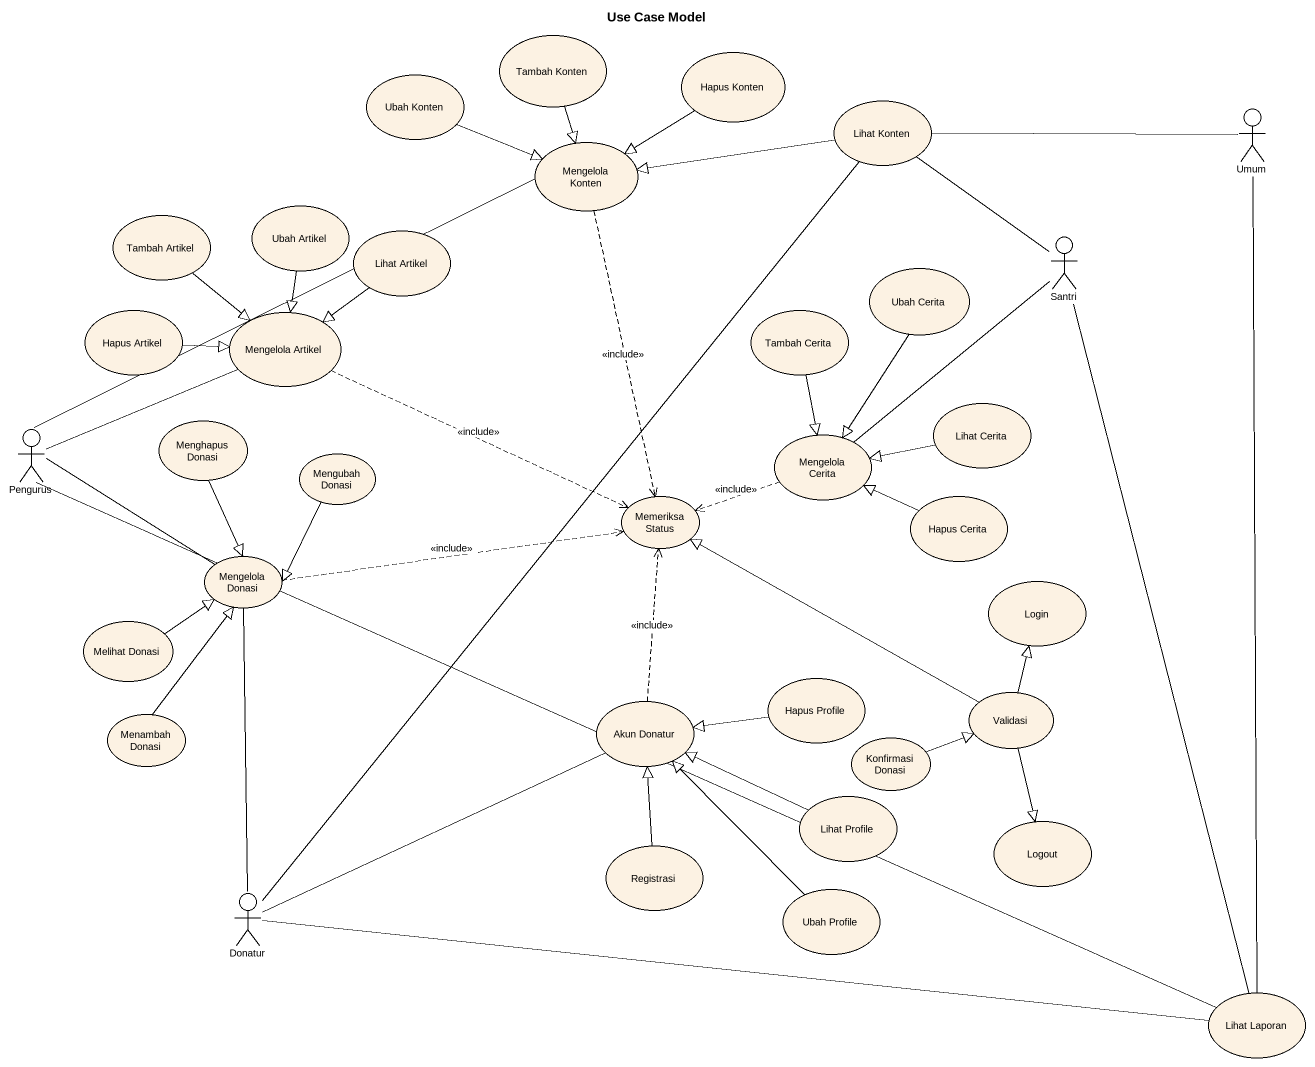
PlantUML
@startuml
title Use Case Model
usecase "Ubah Konten" as Ubah_Konten
usecase "Tambah Konten" as Tambah_Konten
usecase "Hapus Konten" as Hapus_Konten
usecase "Lihat Konten" as Lihat_Konten
actor Umum
usecase "Mengelola Konten" as Mengelola_Konten
usecase "Tambah Artikel" as Tambah_Artikel
usecase "Ubah Artikel" as Ubah_Artikel
usecase "Lihat Artikel" as Lihat_Artikel
actor Santri
usecase "Ubah Cerita" as Ubah_Cerita
usecase "Hapus Artikel" as Hapus_Artikel
usecase "Mengelola Artikel" as Mengelola_Artikel
usecase "Tambah Cerita" as Tambah_Cerita
usecase "Lihat Cerita" as Lihat_Cerita
actor Pengurus
usecase "Menghapus Donasi" as Menghapus_Donasi
usecase "Mengubah Donasi" as Mengubah_Donasi
usecase "Mengelola Cerita" as Mengelola_Cerita
usecase "Memeriksa Status" as Memeriksa_Status
usecase "Hapus Cerita" as Hapus_Cerita
usecase "Mengelola Donasi" as Mengelola_Donasi
usecase "Melihat Donasi" as Melihat_Donasi
usecase Login
usecase "Akun Donatur" as Akun_Donatur
usecase "Hapus Profile" as Hapus_Profile
usecase Validasi
usecase "Menambah Donasi" as Menambah_Donasi
usecase "Konfirmasi Donasi" as Konfirmasi_Donasi
usecase "Lihat Profile" as Lihat_Profile
usecase Logout
usecase Registrasi
actor Donatur
usecase "Ubah Profile" as Ubah_Profile
usecase "Lihat Laporan" as Lihat_Laporan
Ubah_Konten -right-|> Mengelola_Konten
Tambah_Konten --|> Mengelola_Konten
Hapus_Konten --|> Mengelola_Konten
Lihat_Konten -left-|> Mengelola_Konten
Umum -left- Lihat_Konten
Umum -- Lihat_Laporan
Mengelola_Konten ..> Memeriksa_Status : <<include>>
Tambah_Artikel --|> Mengelola_Artikel
Ubah_Artikel --|> Mengelola_Artikel
Lihat_Artikel --|> Mengelola_Artikel
Santri -up- Lihat_Konten
Santri -- Mengelola_Cerita
Santri -- Lihat_Laporan
Ubah_Cerita --|> Mengelola_Cerita
Hapus_Artikel -right-|> Mengelola_Artikel
Mengelola_Artikel .right.> Memeriksa_Status : <<include>>
Tambah_Cerita --|> Mengelola_Cerita
Lihat_Cerita -left-|> Mengelola_Cerita
Pengurus -right- Mengelola_Konten
Pengurus -right- Mengelola_Artikel
Pengurus -right- Mengelola_Donasi
Pengurus -right- Lihat_Laporan
Menghapus_Donasi --|> Mengelola_Donasi
Mengubah_Donasi --|> Mengelola_Donasi
Mengelola_Cerita .left.> Memeriksa_Status : <<include>>
Hapus_Cerita -left-|> Mengelola_Cerita
Mengelola_Donasi .right.> Memeriksa_Status : <<include>>
Melihat_Donasi -up-|> Mengelola_Donasi
Akun_Donatur .up.> Memeriksa_Status : <<include>>
Hapus_Profile -left-|> Akun_Donatur
Validasi -left-|> Memeriksa_Status
Validasi -up-|> Login
Validasi --|> Logout
Menambah_Donasi -up-|> Mengelola_Donasi
Konfirmasi_Donasi -right-|> Validasi
Lihat_Profile -left-|> Akun_Donatur
Registrasi -up-|> Akun_Donatur
Donatur -up- Lihat_Konten
Donatur -up- Mengelola_Donasi
Donatur -right- Akun_Donatur
Donatur -right- Lihat_Laporan
Ubah_Profile -up-|> Akun_Donatur
@enduml
